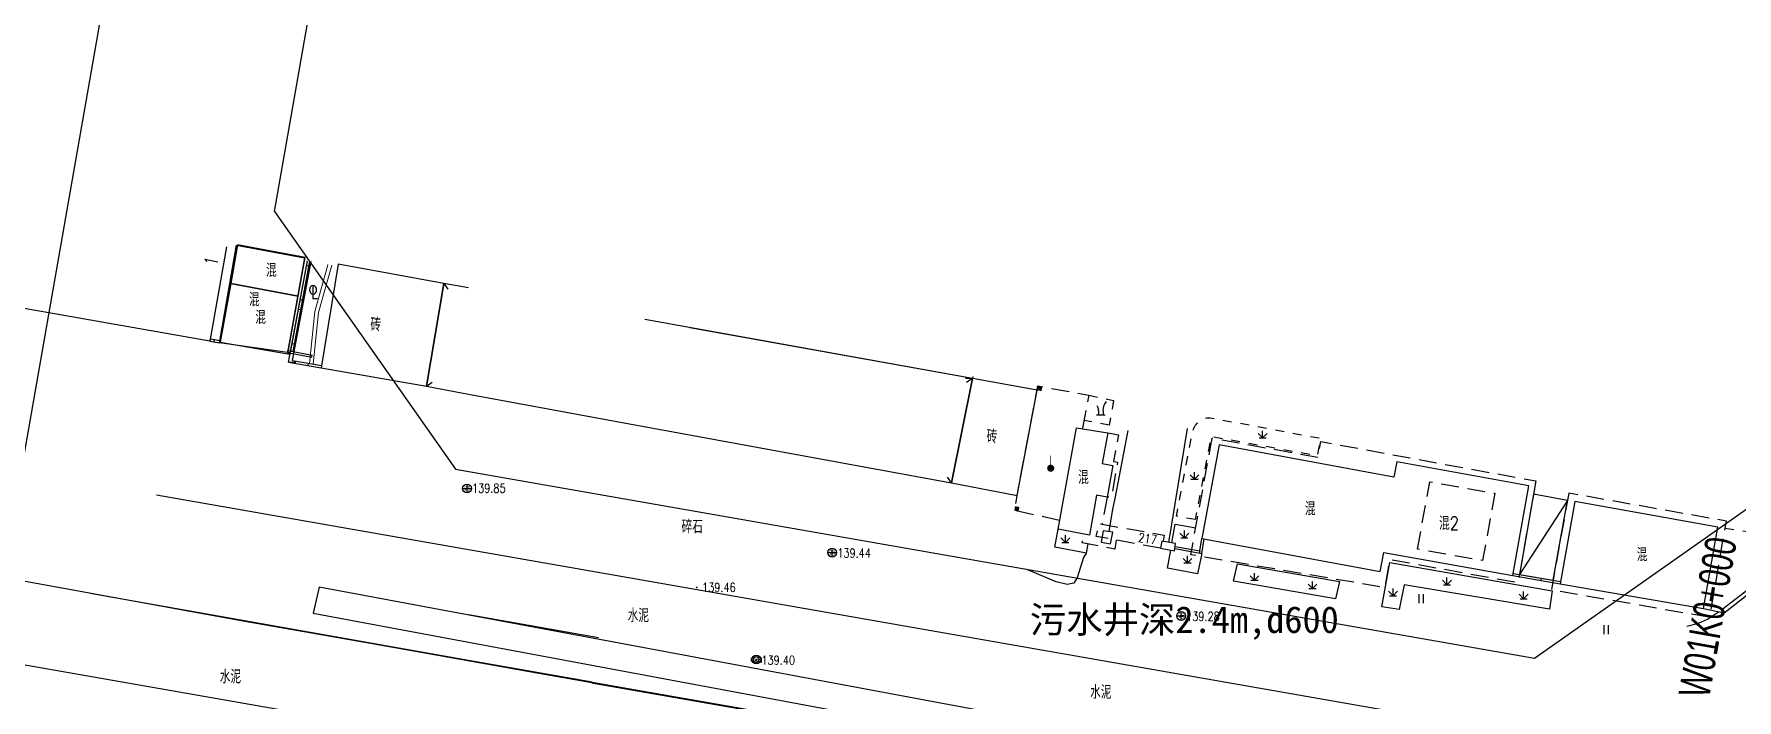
# Model space of a CAD drawing. Extents: x 529262 to 576451, y 2694391 to 2717535.
# Drawn here: x 561816.2 to 562007.6, y 2711099 to 2711173.8 of the extents above; entities that cross this region are included whole.
import ezdxf
from ezdxf.enums import TextEntityAlignment as Align
from ezdxf.xclip import XClip

# ---------------------------------------------------------------- set-up
doc = ezdxf.new("R2010")
doc.units = 0
doc.header["$XCLIPFRAME"] = 0
doc.linetypes.add('X5', pattern=[3, 2, -1])
doc.linetypes.add('X6', pattern=[2, 1, -1])
for name, color, linetype in [('COMPONENT', 8, 'Continuous'), ('DLDW', 8, 'Continuous'), ('DLSS', 4, 'Continuous'), ('DMTZ', 8, 'Continuous'), ('GCD', 8, 'Continuous'), ('GXYZ', 8, 'Continuous'), ('JMD', 8, 'Continuous'), ('PP-COM', 7, 'Continuous'), ('RD-中线', 40, 'Continuous'), ('RD-红线', 7, 'Continuous'), ('ZBTZ', 8, 'Continuous'), ('ZJ', 7, 'Continuous'), ('桩号标注_W01-', 7, 'Continuous')]:
    doc.layers.add(name, color=color, linetype=linetype)
doc.layers.add('SXSS', color=5, linetype='Continuous', lineweight=0)
doc.layers.add('现状管道深度（物探资料）', color=2, linetype='Continuous', plot=False)
doc.styles.add('HZ', font='rs.shx', dxfattribs={"width": 0.8, "bigfont": 'hztxt.shx'})
doc.styles.add('JieTuHzTxt', font='smsim.shx', dxfattribs={"width": 0.7, "bigfont": 'smfs.shx'})
doc.styles.get("Standard").update_dxf_attribs({"font": '', "height": 2.5, "bigfont": 'smfs.shx'})
doc.styles.add('宋体', font='', dxfattribs={"width": 0.75})
doc.styles.get('Standard').set_extended_font_data('FangSong_GB2312')
doc.styles.get('宋体').set_extended_font_data('SimSun')
doc.linetypes.add('10421', pattern='A,2,[150,AAA.SHX,S=0.5,R=0,X=0,Y=0.5],1e-11', length=2)
doc.linetypes.add('10422', pattern='A,0.75,[150,AAA.SHX,S=0.5,R=0,X=0,Y=0.5],1.5,[177,AAA.SHX,S=1,R=0,X=0,Y=0.4],0.75', length=3)
doc.linetypes.add('1161', pattern='A,0,[149,AAA.SHX,S=0.15,R=0,X=0,Y=0],-1.6', length=1.6)

# ---------------------------------------------------------------- blocks, each defined once
blk = doc.blocks.new('A$C19FD0107')
at = {"layer": 'RD-中线', "color": 8, "linetype": 'Continuous', "flags": 128}
blk.add_lwpolyline([(-9388.97, 15551.45), (-9194.61, 16668.92, -0.000112), (-9194.54, 16669.36), (-9183.27, 16733.98, -0.000221), (-9183.12, 16734.85), (-9059.2, 17441.75)], format="xyb", dxfattribs=at)
at = {"layer": 'RD-中线', "color": 8}
blk.add_lwpolyline([(-9929.43, 16843.06), (-8702.79, 16628.34)], dxfattribs=at)
at = {"layer": 'RD-红线', "color": 8, "linetype": 'Continuous', "flags": 128}
blk.add_lwpolyline([(-9154.78, 16763.3), (-9140.97, 16842.1)], dxfattribs=at)
at = {"layer": 'RD-红线', "color": 8}
for points in [[(-9154.78, 16763.3), (-9134.46, 16734.36, 0.414285)], [(-9013.14, 16713.13), (-8984.21, 16733.44, 0.414194)]]:
    blk.add_lwpolyline(points, format="xyb", dxfattribs=at)
blk.add_lwpolyline([(-9134.46, 16734.36), (-9129.54, 16733.5), (-9013.14, 16713.13)], dxfattribs=at)
blk = doc.blocks.new('GC200')
at = {"linetype": 'Continuous', "const_width": 0.2, "flags": 128}
blk.add_lwpolyline([(-0.1, 0, 1), (0.1, 0, 1)], format="xyb", close=True, dxfattribs=at)
blk = doc.blocks.new('gc143')
for p, q in [((0, 0), (0, 3)), ((1, 0), (0, 0))]:
    blk.add_line(p, q)
for centre, start, end in [((0.225, 2), 102.68038, 257.31962), ((-0.225, 2), 282.68038, 77.31962)]:
    blk.add_arc(centre, 1.025, start, end)
blk = doc.blocks.new('gc017')
at = {"color": 8, "const_width": 0.8}
blk.add_lwpolyline([(0.4, 0, 0.198912), (0.28, 0.28, 0.198912), (0, 0.4, 0.198912), (-0.28, 0.28, 0.198912), (-0.4, 0, 0.198912), (-0.28, -0.28, 0.198912), (0, -0.4, 0.198912), (0.28, -0.28, 0.198912)], format="xyb", close=True, dxfattribs=at)
at = {"color": 8, "const_width": 0.2}
blk.add_lwpolyline([(0, 2.8), (0, 0.4)], dxfattribs=at)
blk = doc.blocks.new('gc210')
at = {"color": 8}
for p, q in [((-1, 0), (1, 0)), ((-0.5, 1), (-0.5, 0)), ((0.5, 1), (0.5, 0))]:
    blk.add_line(p, q, dxfattribs=at)
for centre, radius, start, end in [((-2.94, 0.81), 2.45, 4.3743, 29.0242), ((3.4, 1.11), 2.91, 139.3312, 182.0887)]:
    blk.add_arc(centre, radius, start, end, dxfattribs=at)
blk = doc.blocks.new('gc124')
at = {"color": 8}
for p, q in [((-1, 1), (0, 0)), ((-0.8, 0), (0.8, 0)), ((0, 0), (0, 1.6)), ((0, 0), (1, 1))]:
    blk.add_line(p, q, dxfattribs=at)
blk = doc.blocks.new('gc121')
at = {"color": 8}
for p, q in [((-0.5, -1), (-0.5, 1)), ((0.5, -1), (0.5, 1))]:
    blk.add_line(p, q, dxfattribs=at)
blk = doc.blocks.new('gc002')
at = {"color": 8, "const_width": 1}
blk.add_lwpolyline([(-0.5, 0), (0.5, 0)], dxfattribs=at)
blk = doc.blocks.new('gcbj0102')
for p, q in [((-1, 0), (1, 0)), ((0, -1), (0, 1))]:
    blk.add_line(p, q)
blk.add_circle((0, 0), 1)
blk = doc.blocks.new('gcbj0109')
at = {"linetype": 'Continuous'}
for radius in [1, 0.645]:
    blk.add_circle((0, 0), radius, dxfattribs=at)

msp = doc.modelspace()

# ---------------------------------------------------------------- linework, layer by layer
at = {"layer": 'DLDW', "color": 252, "linetype": 'X5', "elevation": 140.919, "flags": 128}
msp.add_lwpolyline([(561931.453, 2711119.195), (561926.367, 2711120.32), (561929.015, 2711134.307), (561934.725, 2711133.259), (561934.029, 2711129.499)], dxfattribs=at)
at = {"layer": 'DLSS', "color": 8, "linetype": 'X6'}
msp.add_lwpolyline([(561934.725, 2711133.259), (561937.529, 2711132.68), (561937.026, 2711129.91), (561934.206, 2711130.426)], dxfattribs=at)
at = {"layer": 'DLSS', "color": 8, "linetype": 'X6', "elevation": 140.611, "flags": 128}
msp.add_lwpolyline([(561946.696, 2711119.297), (561944.584, 2711119.666), (561946.379, 2711128.999, -0.3780445), (561948.385, 2711130.742), (561960.797, 2711128.428), (561960.391, 2711126.453), (561948.474, 2711128.614)], format="xyb", close=True, dxfattribs=at)
at = {"layer": 'DLSS', "color": 8, "linetype": 'Continuous', "flags": 128}
for points, elevation in [([(561878.879, 2711100.962), (561872.924, 2711102.001), (561853.989, 2711105.35), (561839.861, 2711107.822), (561813.745, 2711112.606), (561801.879, 2711114.525), (561759.04, 2711122.017), (561756.217, 2711122.516)], -0.427), ([(561864.998, 2711103.467), (561822.461, 2711110.973)], 136.145), ([(561878.887, 2711101.02), (561864.998, 2711103.467)], 136.145)]:
    msp.add_lwpolyline(points, dxfattribs=dict(at, elevation=elevation))
at = {"layer": 'DLSS', "color": 8, "linetype": 'X6', "flags": 128}
msp.add_lwpolyline([(562006.269, 2711118.337), (562013.405, 2711117.27)], dxfattribs=at)
at = {"layer": 'DLSS', "color": 8, "linetype": 'Continuous', "flags": 128}
for points, const_width, elevation in [([(561942.558, 2711089.765), (561924.16, 2711093.063), (561878.879, 2711100.962)], 0.2, -0.427), ([(562084.063, 2711065.071), (562061.792, 2711068.945), (562012.004, 2711077.665), (561959.529, 2711086.845), (561890.176, 2711099.03), (561878.887, 2711101.02)], 0.1, 136.145)]:
    msp.add_lwpolyline(points, dxfattribs=dict(at, const_width=const_width, elevation=elevation))
at = {"layer": 'DMTZ', "linetype": '10422', "flags": 128}
for points in [[(561847.258, 2711148.29), (561845.382, 2711138.171)], [(561939.121, 2711129.308), (561937.663, 2711121.665), (561937.408, 2711120.468), (561936.973, 2711117.958)], [(561943.73, 2711116.733), (561945.813, 2711129.524)], [(561934.472, 2711115.524), (561930.902, 2711116.185), (561931.273, 2711118.211)], [(561947.436, 2711115.494), (561946.962, 2711113.191), (561943.594, 2711113.836), (561943.962, 2711115.858)], [(562001.97, 2711107.308), (562003.278, 2711107.67), (562004.294, 2711108.116), (562005.53, 2711108.932)]]:
    msp.add_lwpolyline(points, dxfattribs=at)
at = {"layer": 'DMTZ', "linetype": '10422', "ltscale": 0.5}
msp.add_lwpolyline([(561934.615, 2711116.565), (561934.424, 2711115.533), (561934.448, 2711115.505), (561934.132, 2711115.015)], dxfattribs=at)
at = {"layer": 'DMTZ', "linetype": '10421', "flags": 128}
msp.add_lwpolyline([(561934.132, 2711115.015), (561933.422, 2711112.732), (561933.041, 2711112.131), (561932.302, 2711111.982), (561931.074, 2711112.305), (561927.767, 2711113.675)], dxfattribs=at)
at = {"layer": 'JMD', "linetype": 'Continuous'}
for p, q in [((561847.21, 2711147.734), (561846.817, 2711147.808)), ((561862.233, 2711145.833), (561862.692, 2711145.178)), ((561846.285, 2711142.82), (561845.891, 2711142.894)), ((561846.071, 2711144.003), (561846.317, 2711143.957)), ((561835.937, 2711139.355), (561835.983, 2711139.601)), ((561836.411, 2711139.266, -852.647), (561836.457, 2711139.512, -852.647)), ((561845.162, 2711139.086), (561845.408, 2711139.041)), ((561844.649, 2711138.054), (561844.695, 2711138.3)), ((561844.779, 2711136.988), (561845.579, 2711136.972)), ((561844.843, 2711137.871), (561844.877, 2711138.068)), ((561845.006, 2711138.241), (561845.252, 2711138.196)), ((561846.969, 2711136.604), (561847.013, 2711136.85)), ((561847.397, 2711137.538), (561847.443, 2711137.784)), ((561860.267, 2711134.267), (561860.922, 2711134.725)), ((561921.655, 2711135.162), (561920.855, 2711135.16)), ((561921.655, 2711135.162), (561920.993, 2711134.712)), ((561919.307, 2711123.405), (561918.858, 2711124.067)), ((561988.539, 2711121.454), (561983.142, 2711113.121, 140.931)), ((561947.193, 2711115.537), (561947.236, 2711115.783)), ((561985.59, 2711112.446), (561985.632, 2711112.692))]:
    msp.add_line(p, q, dxfattribs=at)
at = {"layer": 'JMD', "linetype": 'Continuous', "flags": 128}
for points, elevation in [([(561837.801, 2711149.934), (561835.937, 2711139.355), (561766.692, 2711151.527), (561768.484, 2711161.979)], 142.151), ([(561835.937, 2711139.355), (561837.027, 2711139.15)], -852.647), ([(561844.649, 2711138.054), (561847.397, 2711137.538)], -853.431)]:
    msp.add_lwpolyline(points, dxfattribs=dict(at, elevation=elevation))
for points in [[(561837.027, 2711139.15), (561838.937, 2711150.119), (561846.56, 2711148.686), (561844.649, 2711138.054)], [(561850.353, 2711147.997), (561848.43, 2711136.347), (561860.267, 2711134.267), (561862.233, 2711145.833)], [(561838.28, 2711145.835), (561837.105, 2711139.23), (561844.694, 2711137.897), (561845.863, 2711144.402)], [(561921.655, 2711135.162), (561919.307, 2711123.405), (561926.688, 2711122.015), (561928.928, 2711133.847)], [(561936.244, 2711125.595), (561937.441, 2711125.361), (561936.814, 2711121.823), (561935.615, 2711122.041), (561934.797, 2711117.545), (561931.273, 2711118.211), (561933.359, 2711129.612), (561936.861, 2711129.021)], [(561947.459, 2711117.157), (561967.492, 2711113.453), (561967.89, 2711115.608), (561982.397, 2711112.996), (561984.205, 2711123.083), (561969.354, 2711125.781), (561969.022, 2711124.05), (561949.405, 2711127.684)], [(561989.37, 2711121.305), (561987.719, 2711112.079), (562003.816, 2711109.29), (562005.46, 2711118.445)], [(561936.359, 2711118.045), (561936.135, 2711116.739), (561937.181, 2711116.581), (561937.436, 2711117.892)]]:
    msp.add_lwpolyline(points, close=True, dxfattribs=at)
for points, elevation in [([(561838.28, 2711145.835), (561845.863, 2711144.402), (561846.641, 2711148.733), (561839.051, 2711150.167)], 142.198), ([(561988.539, 2711121.454), (561984.736, 2711122.137), (561983.142, 2711113.121), (561986.931, 2711112.469)], 140.931), ([(561942.928, 2711116.879), (561942.804, 2711116.069), (561944.369, 2711115.784), (561944.493, 2711116.594)], 1.627)]:
    msp.add_lwpolyline(points, close=True, dxfattribs=dict(at, elevation=elevation))
for points in [[(561844.779, 2711136.988), (561846.919, 2711148.349)], [(561846.876, 2711148.357), (561845.006, 2711138.241)], [(561845.219, 2711137.165), (561847.313, 2711148.281)], [(561847.122, 2711148.314), (561845.252, 2711138.196)], [(561864.998, 2711145.336), (561862.233, 2711145.833), (561860.267, 2711134.267), (561864.998, 2711133.397)], [(561883.114, 2711130.064), (561919.307, 2711123.405), (561921.655, 2711135.162), (561884.818, 2711141.777)], [(561835.983, 2711139.601), (561837.073, 2711139.396)], [(561844.694, 2711137.897), (561844.942, 2711137.853)], [(561844.695, 2711138.3), (561847.443, 2711137.784)], [(561844.728, 2711138.094), (561844.979, 2711138.05)], [(561844.779, 2711136.988), (561848.43, 2711136.347)], [(561845.219, 2711137.165), (561848.47, 2711136.594)], [(561864.998, 2711133.397), (561883.114, 2711130.064)], [(562003.816, 2711109.29), (562006.145, 2711108.804), (562009.089, 2711111.098), (562010.347, 2711112.18), (562012.026, 2711114.119), (562015.057, 2711119.132)], [(562003.908, 2711109.731), (562006.032, 2711109.287), (562008.803, 2711111.446), (562010.028, 2711112.5), (562011.66, 2711114.385), (562014.582, 2711119.215)], [(561944.405, 2711116.024), (561947.436, 2711115.494), (561947.704, 2711117.112)], [(561944.443, 2711116.271), (561947.23, 2711115.784), (561947.458, 2711117.153)], [(561982.397, 2711112.996), (561987.719, 2711112.079)], [(561982.441, 2711113.242), (561987.763, 2711112.325)]]:
    msp.add_lwpolyline(points, dxfattribs=at)
at = {"layer": 'JMD', "linetype": 'Continuous'}
msp.add_lwpolyline([(561921.685, 2711135.357), (561921.655, 2711135.162), (561889.901, 2711140.855), (561889.904, 2711140.88)], dxfattribs=at)
at = {"layer": 'JMD', "linetype": 'X5', "flags": 128}
for points, elevation in [([(561936.861, 2711129.021), (561938.056, 2711128.806), (561937.52, 2711125.826), (561937.958, 2711125.75), (561937.268, 2711121.78), (561936.814, 2711121.823)], 140.757), ([(561942.804, 2711116.069), (561936.228, 2711117.281), (561935.58, 2711117.392), (561935.849, 2711118.832), (561943.218, 2711117.542), (561943.098, 2711116.848)], -853.801)]:
    msp.add_lwpolyline(points, dxfattribs=dict(at, elevation=elevation))
for points, elevation in [([(561985, 2711123.631), (561982.976, 2711112.183), (561968.55, 2711114.781), (561968.001, 2711111.654), (561946.192, 2711115.335), (561948.611, 2711128.457), (561960.478, 2711126.293), (561960.821, 2711128.059)], -854.022), ([(561971.691, 2711115.97), (561973.055, 2711123.541), (561980.369, 2711122.257), (561979.005, 2711114.686)], -852.029)]:
    msp.add_lwpolyline(points, close=True, dxfattribs=dict(at, elevation=elevation))
for points in [[(561936.814, 2711121.823), (561936.223, 2711118.766)], [(561937.824, 2711116.987), (561937.659, 2711115.957), (561933.98, 2711116.692), (561934.144, 2711117.668)]]:
    msp.add_lwpolyline(points, dxfattribs=at)
msp.add_lwpolyline([(561988.683, 2711122.258), (561986.743, 2711111.419), (562004.557, 2711108.333), (562006.403, 2711119.117)], close=True, dxfattribs=at)
at = {"layer": 'SXSS', "color": 8, "linetype": 'Continuous', "flags": 128}
for points in [[(561849.193, 2711147.954), (561849.161, 2711147.775), (561847.738, 2711142.686), (561847.119, 2711136.831)], [(561849.623, 2711147.879), (561849.575, 2711147.609), (561848.16, 2711142.546), (561847.547, 2711136.756)]]:
    msp.add_lwpolyline(points, dxfattribs=at)
at = {"layer": 'ZBTZ', "linetype": '1161', "flags": 128}
for points in [[(562291.59, 2711051.296), (562286.759, 2711042.089), (561829.941, 2711122.017)], [(561864.998, 2711108.621), (561879.618, 2711106.038)]]:
    msp.add_lwpolyline(points, dxfattribs=at)
at = {"layer": 'ZBTZ', "linetype": '1161', "elevation": 140.748, "flags": 128}
msp.add_lwpolyline([(561944.069, 2711116.671), (561944.454, 2711118.786), (561946.75, 2711118.363)], dxfattribs=at)
at = {"layer": 'ZBTZ', "linetype": '1161'}
for points in [[(561962.481, 2711110.377), (561951.001, 2711112.361), (561951.431, 2711114.322), (561962.911, 2711112.338)], [(561970.203, 2711111.948), (561969.639, 2711109.174), (561967.665, 2711109.476), (561968.581, 2711114.484), (561968.581, 2711114.484), (561986.805, 2711111.298), (561986.516, 2711109.237)]]:
    msp.add_lwpolyline(points, close=True, dxfattribs=at)
at = {"layer": 'ZBTZ', "linetype": '1161', "flags": 128}
msp.add_lwpolyline([(561999.387, 2711083.509), (561848.222, 2711111.716), (561847.538, 2711108.769), (561998.783, 2711080.57)], close=True, dxfattribs=at)

# ---------------------------------------------------------------- block references
at = {"layer": 'COMPONENT', "linetype": 'Continuous', "xscale": 0.5, "yscale": 0.5}
for name, p in [('gcbj0102', (561864.842, 2711122.783)), ('gcbj0102', (561905.885, 2711115.582)), ('gcbj0102', (561945.113, 2711108.466)), ('gcbj0109', (561897.353, 2711103.572))]:
    msp.add_blockref(name, p, dxfattribs=at)
at = {"layer": 'DLDW', "color": 252, "linetype": 'X5', "xscale": 0.5, "yscale": 0.5, "zscale": 0.5}
msp.add_blockref('gc017', (561930.452, 2711125.062), dxfattribs=at)
at = {"layer": 'GCD', "linetype": 'Continuous'}
ref = msp.add_blockref('GC200', (561864.801, 2711122.814, 139.849), dxfattribs=dict(at, xscale=0.5, yscale=0.5, zscale=0.5))
ref.add_attrib('height', '139.85', dxfattribs={"linetype": 'Continuous', "height": 1, "style": 'HZ', "width": 0.8}).set_placement((561865.401, 2711122.814, 139.849), align=Align.MIDDLE_LEFT)
ref = msp.add_blockref('GC200', (561905.865, 2711115.533, 139.44), dxfattribs=dict(at, xscale=0.5, yscale=0.5, zscale=0.5))
ref.add_attrib('height', '139.44', dxfattribs={"linetype": 'Continuous', "height": 1, "style": 'HZ', "width": 0.8}).set_placement((561906.465, 2711115.533, 139.44), align=Align.MIDDLE_LEFT)
ref = msp.add_blockref('GC200', (561890.66, 2711111.672, 139.458), dxfattribs=dict(at, xscale=0.5, yscale=0.5, zscale=0.5))
ref.add_attrib('height', '139.46', dxfattribs={"linetype": 'Continuous', "height": 1, "style": 'HZ', "width": 0.8}).set_placement((561891.26, 2711111.672, 139.458), align=Align.MIDDLE_LEFT)
ref = msp.add_blockref('GC200', (561945.08, 2711108.415, 139.281), dxfattribs=dict(at, xscale=0.5, yscale=0.5, zscale=0.5))
ref.add_attrib('height', '139.28', dxfattribs={"linetype": 'Continuous', "height": 1, "style": 'HZ', "width": 0.8}).set_placement((561945.68, 2711108.415, 139.281), align=Align.MIDDLE_LEFT)
ref = msp.add_blockref('GC200', (561897.334, 2711103.493, 139.4), dxfattribs=dict(at, xscale=0.5, yscale=0.5, zscale=0.5))
ref.add_attrib('height', '139.40', dxfattribs={"linetype": 'Continuous', "height": 1, "style": 'HZ', "width": 0.8}).set_placement((561897.934, 2711103.493, 139.4), align=Align.MIDDLE_LEFT)
at = {"layer": 'JMD', "linetype": 'Continuous', "xscale": 0.4999999999125857, "yscale": 0.4999999999125857, "zscale": 0.4999999999125857}
for p, rotation in [((561929.209, 2711134.022, 140.919), 259.2797157394932), ((561926.641, 2711120.507, 140.919), 79.27971573949317)]:
    msp.add_blockref('gc002', p, dxfattribs=dict(at, rotation=rotation))
at = {"layer": 'PP-COM'}
ref = msp.add_blockref('A$C19FD0107', (570997.993, 2694390.603), dxfattribs=at)
XClip(ref).set_block_clipping_path([(-9366.4383134884, 14428.6043910822), (-3328.4480743363, 17452.7484863754)])
at = {"layer": 'ZBTZ', "linetype": 'Continuous', "xscale": 0.5, "yscale": 0.5, "zscale": 0.5}
for name, p in [('gc143', (561847.528, 2711144.107)), ('gc210', (561936.083, 2711131.06))]:
    msp.add_blockref(name, p, dxfattribs=at)
at = {"layer": 'ZBTZ', "linetype": 'Continuous', "xscale": 0.5, "yscale": 0.5}
for name, p in [('gc124', (561954.276, 2711128.459)), ('gc124', (561946.613, 2711123.825)), ('gc124', (561932.106, 2711116.729)), ('gc124', (561945.485, 2711117.259)), ('gc124', (561945.832, 2711114.416)), ('gc124', (561953.362, 2711112.484)), ('gc124', (561959.883, 2711111.541)), ('gc124', (561974.996, 2711111.974)), ('gc124', (561968.934, 2711110.741)), ('gc121', (561972.116, 2711110.417)), ('gc124', (561983.615, 2711110.402)), ('gc121', (561992.922, 2711106.924))]:
    msp.add_blockref(name, p, dxfattribs=at)

# ---------------------------------------------------------------- texts
at = {"layer": 'GXYZ', "linetype": 'Continuous', "style": '宋体'}
for s, p in [('污', (561864.842, 2711122.777)), ('污', (561905.886, 2711115.576)), ('污', (561945.114, 2711108.459)), ('电网', (561897.349, 2711103.499))]:
    msp.add_text(s, height=0.5, dxfattribs=at).set_placement(p, align=Align.MIDDLE)
at = {"layer": 'JMD', "linetype": 'Continuous', "style": 'HZ', "width": 0.8}
msp.add_text('1', height=1.5, rotation=77.83175, dxfattribs=at).set_placement((561836.198, 2711148.856), align=Align.MIDDLE_RIGHT)
for s, p in [('混', (561843.45, 2711147.308)), ('混', (561841.525, 2711144.012)), ('混', (561842.236, 2711142.02)), ('砖', (561855.167, 2711141.195)), ('砖', (561924.45, 2711128.63)), ('混', (561934.732, 2711124.034)), ('混', (561960.223, 2711120.51)), ('混2', (561976.339, 2711118.879)), ('混', (561997.537, 2711115.361))]:
    msp.add_text(s, height=1.5, dxfattribs=at).set_placement(p, align=Align.MIDDLE_RIGHT)
at = {"layer": 'ZJ', "color": 8, "linetype": 'Continuous', "style": 'HZ', "width": 0.8}
for s, p in [('碎石', (561890.153, 2711118.57)), ('水泥', (561884.097, 2711108.591)), ('水泥', (561838.241, 2711101.716)), ('水泥', (561936.083, 2711099.981))]:
    msp.add_text(s, height=1.5, dxfattribs=at).set_placement(p, align=Align.MIDDLE)
msp.add_text('217', height=1, rotation=351.06589, dxfattribs=at).set_placement((561941.342, 2711117.157), align=Align.MIDDLE)
at = {"layer": '桩号标注_W01-', "style": 'JieTuHzTxt', "width": 0.7}
msp.add_text('W01K0+000', height=3.5, rotation=79.99233, dxfattribs=at).set_placement((562002.731, 2711099.396), align=Align.MIDDLE_LEFT)
at = {"layer": '现状管道深度（物探资料）'}
msp.add_text('污水井深2.4m,d600', height=3, dxfattribs=at).set_placement((561945.47, 2711108.055), align=Align.MIDDLE_CENTER)

doc.saveas('drawing.dxf')
